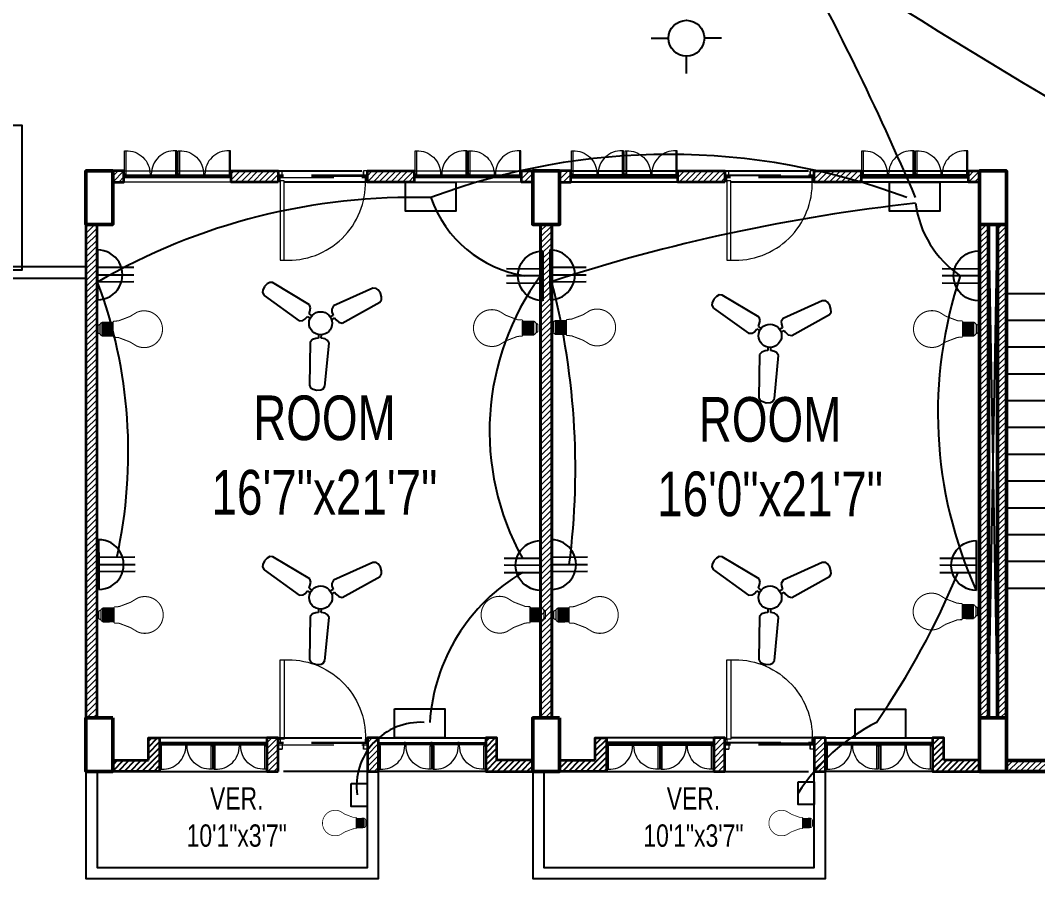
# Model space of a CAD drawing. Extents: x 288 to 4186, y -162 to 1891.
# Drawn here: x 2396.8 to 2852.1, y 110 to 494.4 of the extents above; entities that cross this region are included whole.
import ezdxf

# ---------------------------------------------------------------- set-up
doc = ezdxf.new("R2010")
doc.units = 0
doc.header["$LTSCALE"] = 10
doc.linetypes.add('DASHED2', pattern=[0.375, 0.25, -0.125])
for name, color, linetype, lineweight in [('A-TEXT', 7, 'Continuous', 5), ('ar-DOOR-WOOD', 44, 'Continuous', 0), ('illustr-TOILET FIXTURE', 171, 'Continuous', 0), ('Main Wall', 250, 'Continuous', 13), ('WALL_SEC_', 170, 'Continuous', 25), ('window', 160, 'Continuous', 9)]:
    doc.layers.add(name, color=color, linetype=linetype, lineweight=lineweight)
for name, color, linetype in [('BOX', 7, 'Continuous'), ('conduit', 160, 'Continuous'), ('e conduit sdb to swicth', 160, 'Continuous')]:
    doc.layers.add(name, color=color, linetype=linetype)
doc.layers.add('hatch brick', color=32, linetype='Continuous', lineweight=0, transparency=0.4)
doc.styles.add('SIMPLE', font='romantic.ttf')
pattern_1 = [(45, (0, 0), (-1.325825, 1.325825), [])]
pattern_2 = [(45, (-53497.0333, -18529.9185), (-1.325825215, 1.325825215), [])]
pattern_3 = [(45, (-53566.0333, -18531.9185), (-1.325825215, 1.325825215), [])]
pattern_4 = [(45, (-53580.5333, -18531.9185), (-1.325825215, 1.325825215), [])]
pattern_5 = [(45, (-53564.822, -18531.9185), (-1.325825215, 1.325825215), [])]
pattern_6 = [(45, (-53571.0333, -18783.9185), (-1.325825215, 1.325825215), [])]
pattern_7 = [(45, (-53452.0333, -18529.9185), (-1.325825215, 1.325825215), [])]

# ---------------------------------------------------------------- blocks, each defined once
blk = doc.blocks.new('DOOR_45')
at = {"layer": 'ar-DOOR-WOOD'}
for p, q in [((-11008.75, 15426.44), (-11008.75, 15424.44)), ((-10968.75, 15426.44), (-11008.75, 15426.44)), ((-11008.75, 15424.44), (-10968.75, 15424.44)), ((-10968.75, 15427.44), (-10963.75, 15427.44)), ((-10968.75, 15427.44), (-10968.75, 15426.44)), ((-10968.75, 15424.44), (-10968.75, 15426.44)), ((-10968.75, 15426.44), (-10966.75, 15426.44)), ((-10966.75, 15426.44), (-10966.75, 15425.44)), ((-10966.75, 15425.44), (-10963.75, 15425.44)), ((-10963.75, 15427.44), (-10963.75, 15425.44)), ((-10968.75, 15382.44), (-10968.75, 15383.44)), ((-10968.75, 15383.44), (-10966.75, 15383.44)), ((-10966.75, 15384.44), (-10963.75, 15384.44)), ((-10966.75, 15383.44), (-10966.75, 15384.44)), ((-10963.75, 15382.44), (-10963.75, 15384.44)), ((-10968.75, 15382.44), (-10963.75, 15382.44))]:
    blk.add_line(p, q, dxfattribs=at)
for points in [[(-10968.75, 15426.44), (-11008.75, 15426.44), (-11008.75, 15424.44), (-10968.75, 15424.44)], [(-10963.75, 15427.44), (-10968.75, 15427.44), (-10968.75, 15426.44), (-10966.75, 15426.44), (-10966.75, 15425.44), (-10963.75, 15425.44)], [(-10968.75, 15383.44), (-10968.75, 15382.44), (-10963.75, 15382.44), (-10963.75, 15384.44), (-10966.75, 15384.44), (-10966.75, 15383.44)]]:
    blk.add_lwpolyline(points, close=True, dxfattribs=at)
blk.add_arc((-10969.89, 15422.35), 38.92, 176.9083, 271.677, dxfattribs=at)
blk = doc.blocks.new('T-FIX-027')
at = {"layer": 'illustr-TOILET FIXTURE'}
for p, q in [((-11843.84, 14568.89), (-11843.84, 14557.43)), ((-11843.84, 14568.89), (-11843.84, 14557.43)), ((-11843.84, 14568.89), (-11819.84, 14568.89)), ((-11843.84, 14568.89), (-11819.84, 14568.89)), ((-11819.84, 14568.89), (-11819.84, 14557.43)), ((-11819.84, 14568.89), (-11819.84, 14557.43))]:
    blk.add_line(p, q, dxfattribs=at)
for centre, radius in [((-11831.91, 14568.32), 0.508), ((-11831.91, 14568.32), 0.508), ((-11831.91, 14563.34), 0.762), ((-11831.91, 14563.34), 0.762)]:
    blk.add_circle(centre, radius, dxfattribs=at)
blk.add_ellipse((-11831.84, 14559.64), major_axis=(-10.93, 0), ratio=0.480383, dxfattribs=at)
blk.add_ellipse((-11831.84, 14559.64), major_axis=(-10.93, 0), ratio=0.480383, dxfattribs=at)
blk.add_ellipse((-11831.84, 14558.89), major_axis=(-12.37, 0), ratio=0.48498, start_param=6.528919, end_param=9.179045, dxfattribs=at)
blk.add_ellipse((-11831.84, 14558.89), major_axis=(-12.37, 0), ratio=0.48498, start_param=6.528919, end_param=9.179045, dxfattribs=at)
blk = doc.blocks.new('stair final')
for points in [[(82, 124), (82, -90), (-70, -90), (-70, 124)], [(-37.5, 124), (-37.5, -49), (49.5, -49), (49.5, 122.75)], [(17, 100), (49.5, 124), (82, 100)], [(24.2, 100), (49.5, 124)], [(49.5, 124), (75, 100)], [(82, -8), (82, -90)]]:
    blk.add_lwpolyline(points)
blk.add_lwpolyline([(-5, 126), (17, 126), (17, -10), (-5, -10)], close=True)
blk.add_circle((-37.5, 124), 2.49)
at = {"layer": 'BOX', "ltscale": 2000}
for p, q in [((-5, 124), (-70, 124)), ((-5, 112), (-70, 112)), ((-5, 100), (-70, 100)), ((-5, 88), (-70, 88)), ((-5, 76), (-70, 76)), ((-5, 64), (-70, 64)), ((-5, 52), (-70, 52)), ((-5, 40), (-70, 40)), ((-5, 28), (-70, 28)), ((-5, 16), (-70, 16)), ((-5, 4), (-70, 4)), ((-5, -8), (-70, -8)), ((0, -8), (-3, -8)), ((15, -8), (12, -8))]:
    blk.add_line(p, q, dxfattribs=at)
at = {"layer": 'BOX', "linetype": 'DASHED2', "ltscale": 20}
for p, q in [((82, 124), (17, 124)), ((82, 112), (17, 112)), ((82, 100), (17, 100)), ((82, 88), (17, 88)), ((82, 76), (17, 76)), ((82, 64), (17, 64)), ((82, 52), (17, 52)), ((82, 40), (17, 40)), ((82, 28), (17, 28)), ((82, 16), (17, 16)), ((82, 4), (17, 4)), ((82, -8), (17, -8))]:
    blk.add_line(p, q, dxfattribs=at)
at = {"layer": 'BOX', "ltscale": 2000}
for points in [[(17, 124), (17, -10), (-5, -10), (-5, 124)], [(-3, 124), (15, 124)]]:
    blk.add_lwpolyline(points, dxfattribs=at)
blk.add_lwpolyline([(15, 124), (15, -8), (-3, -8), (-3, 124)], close=True, dxfattribs=at)
blk = doc.blocks.new('wc')
at = {"linetype": 'Continuous'}
for p, q in [((17796.16, 10413.89), (17808.33, 10413.89)), ((17795.02, 10409.39), (17795.02, 10412.39)), ((17809.55, 10412.39), (17809.55, 10409.39)), ((17795.14, 10404.89), (17795.14, 10395.33)), ((17808.24, 10407.89), (17796.16, 10407.89)), ((17806.43, 10407.89), (17798.79, 10407.89)), ((17809.43, 10395.33), (17809.43, 10404.89)), ((17802.29, 10388.83), (17802.29, 10388.83))]:
    blk.add_line(p, q, dxfattribs=at)
for centre, radius, start, end in [((17796.22, 10412.67), 1.22, 92.839, 193.0763), ((17808.28, 10412.6), 1.29, 350.3937, 88.0376), ((17796.22, 10409.11), 1.22, 166.9235, 267.161), ((17808.21, 10409.24), 1.35, 271.2066, 6.2687), ((17798.7, 10404.28), 3.61, 88.6213, 170.3077), ((17806.43, 10404.89), 3, 0, 90), ((17802.2, 10395.91), 7.08, 184.6705, 270.7333), ((17802.38, 10395.91), 7.08, 269.2667, 355.3295)]:
    blk.add_arc(centre, radius, start, end, dxfattribs=at)
blk = doc.blocks.new('nap')
at = {"linetype": 'Continuous'}
for p, q in [((17810.88, 10410.98), (17810.88, 10413.6)), ((17810.88, 10413.6), (17817, 10413.6)), ((17817, 10413.6), (17817, 10410.98)), ((17811.65, 10410.98), (17810.88, 10410.98)), ((17811.65, 10410.19), (17811.65, 10411.93)), ((17812.15, 10412.43), (17815.76, 10412.43)), ((17815.76, 10409.69), (17812.15, 10409.69)), ((17816.26, 10411.93), (17816.26, 10410.19)), ((17817, 10410.98), (17816.26, 10410.98))]:
    blk.add_line(p, q, dxfattribs=at)
for centre, start, end in [((17812.15, 10411.93), 90, 180), ((17812.15, 10410.19), 180, 270), ((17815.76, 10411.93), 0, 90), ((17815.76, 10410.19), 270, 0)]:
    blk.add_arc(centre, 0.5, start, end, dxfattribs=at)
blk = doc.blocks.new('toilet stair block final')
h = blk.add_hatch()
h.set_pattern_fill('ANSI31', color=256, scale=15)
h.set_pattern_definition([(45, (1.7069, -4.6996), (-1.325825, 1.325825), [])])
h.paths.add_polyline_path([(145.14, -46.57), (150.14, -44.75), (150.14, -64.82), (145.14, -64.82)])
at = {"layer": 'hatch brick'}
h = blk.add_hatch(dxfattribs=at)
h.set_pattern_fill('ANSI31', color=256, scale=15)
h.set_pattern_definition(pattern_1)
h.paths.add_polyline_path([(85.96, 283.35), (116.45, 199.41), (121.15, 201.12), (90.63, 285.05)])
h = blk.add_hatch(dxfattribs=at)
h.set_pattern_fill('ANSI31', color=256, scale=15)
h.set_pattern_definition(pattern_1)
edge = h.paths.add_edge_path()
edge.add_line((67.04, 218.27), (65.33, 222.97))
edge.add_line((65.33, 222.97), (0, 199.18))
edge.add_line((0, 199.18), (0, 180.18))
edge.add_line((0, 180.18), (-57, 180.18))
edge.add_line((-57, 180.18), (-57, 175.18))
edge.add_line((-57, 175.18), (5, 175.18))
edge.add_line((5, 175.18), (5, 195.68))
edge.add_line((5, 195.68), (67.04, 218.27))
h = blk.add_hatch(dxfattribs=at)
h.set_pattern_fill('ANSI31', color=256, scale=15)
h.set_pattern_definition(pattern_1)
h.paths.add_polyline_path([(-233, 175.18), (-233, -45.82), (-229, -45.82), (-229, 175.18)])
h = blk.add_hatch(dxfattribs=at)
h.set_pattern_fill('ANSI31', color=256, scale=15)
h.set_pattern_definition([(45, (7, 0), (-1.325825, 1.325825), [])])
h.paths.add_polyline_path([(-225, 175.18), (-225, -45.82), (-221, -45.82), (-221, 175.18)])
h = blk.add_hatch(dxfattribs=at)
h.set_pattern_fill('ANSI31', color=256, scale=15)
h.set_pattern_definition([(45, (164, 0), (-1.325825, 1.325825), [])])
h.paths.add_polyline_path([(-69, 175.18), (-69, -45.82), (-65, -45.82), (-65, 175.18)])
h = blk.add_hatch(dxfattribs=at)
h.set_pattern_fill('ANSI31', color=256, scale=15)
h.set_pattern_definition(pattern_1)
h.paths.add_polyline_path([(-61, 175.18), (-61, -45.82), (-57, -45.82), (-57, 175.18)])
h = blk.add_hatch(dxfattribs=at)
h.set_pattern_fill('ANSI31', color=256, scale=15)
h.set_pattern_definition([(45, (-1.4041, 77.1201), (-1.325825, 1.325825), [])])
h.paths.add_polyline_path([(131.46, 158.06), (72.72, 136.72), (71.01, 141.42), (129.75, 162.76)])
h = blk.add_hatch(dxfattribs=at)
h.set_pattern_fill('ANSI31', color=256, scale=15)
h.set_pattern_definition(pattern_1)
edge = h.paths.add_edge_path()
edge.add_line((28.72, 126.06), (33.42, 127.77))
edge.add_line((33.42, 127.77), (70.4, 25.94))
edge.add_line((70.4, 25.94), (70.4, -69.82))
edge.add_line((70.4, -69.82), (65.4, -69.82))
edge.add_line((65.4, -69.82), (65.4, 25.06))
edge.add_line((65.4, 25.06), (28.72, 126.06))
h = blk.add_hatch(dxfattribs=at)
h.set_pattern_fill('ANSI31', color=256, scale=15)
h.set_pattern_definition([(45, (-1.0627, 76.1802), (-1.325825, 1.325825), [])])
edge = h.paths.add_edge_path()
edge.add_line((94.28, 93.48), (88.13, 110.4))
edge.add_line((88.13, 110.4), (92.83, 112.11))
edge.add_line((92.83, 112.11), (97.27, 99.88))
edge.add_line((97.27, 99.88), (146.14, 117.64))
edge.add_line((146.14, 117.64), (147.85, 112.94))
edge.add_line((147.85, 112.94), (94.28, 93.48))
h = blk.add_hatch(dxfattribs=at)
h.set_pattern_fill('ANSI31', color=256, scale=15)
h.set_pattern_definition([(45, (-56625.152, -18759.7349), (-1.325825215, 1.325825215), [])])
edge = h.paths.add_edge_path()
edge.add_line((157.41, 86.62), (162.11, 88.33))
edge.add_line((162.11, 88.33), (168.94, 69.53))
edge.add_line((168.94, 69.53), (164.23, 67.82))
edge.add_line((164.23, 67.82), (157.4, 86.62))
h = blk.add_hatch(dxfattribs=at)
h.set_pattern_fill('ANSI31', color=256, scale=15)
h.set_pattern_definition(pattern_1)
h.paths.add_polyline_path([(0, 80), (0, 75), (-57, 75), (-57, 80)])
h = blk.add_hatch(dxfattribs=at)
h.set_pattern_fill('ANSI31', color=256, scale=15)
h.set_pattern_definition([(45, (15.3236, 31.0638), (-1.325825, 1.325825), [])])
edge = h.paths.add_edge_path()
edge.add_line((110.66, 48.37), (104.52, 65.29))
edge.add_line((104.52, 65.29), (109.22, 66.99))
edge.add_line((109.22, 66.99), (113.66, 54.77))
edge.add_line((113.66, 54.77), (162.52, 72.52))
edge.add_line((162.52, 72.52), (164.23, 67.82))
edge.add_line((164.23, 67.82), (110.66, 48.37))
h = blk.add_hatch(dxfattribs=at)
h.set_pattern_fill('ANSI31', color=256, scale=15)
h.set_pattern_definition(pattern_1)
h.paths.add_polyline_path([(0, 28), (-57, 28), (-57, 33), (-5, 33), (-5, 45), (0, 45), (0, 33), (17.4, 33), (17.4, 28)])
h = blk.add_hatch(dxfattribs=at)
h.set_pattern_fill('ANSI31', color=256, scale=15)
h.set_pattern_definition(pattern_1)
h.paths.add_polyline_path([(-45, -64.82), (-40, -64.82), (-40, 28), (-45, 28)])
h = blk.add_hatch(dxfattribs=at)
h.set_pattern_fill('ANSI31', color=256, scale=15)
h.set_pattern_definition([(45, (15.3236, 31.0638), (-1.325825, 1.325825), [])])
h.paths.add_polyline_path([(125.34, 7.95), (120.9, 20.17), (125.6, 21.88), (130.04, 9.66), (178.91, 27.41), (180.62, 22.71), (127.05, 3.25)])
h = blk.add_hatch(dxfattribs=at)
h.set_pattern_fill('ANSI31', color=256, scale=15)
h.set_pattern_definition([(45, (17.4023, 0), (-1.325825, 1.325825), [])])
h.paths.add_polyline_path([(-40, -14), (12.4, -14), (12.4, -2), (17.4, -2), (17.4, -19), (-40, -19)])
h = blk.add_hatch(dxfattribs=at)
h.set_pattern_fill('ANSI31', color=256, scale=15)
h.set_pattern_definition([(45, (33.4168, -18.7522), (-1.325825, 1.325825), [])])
h.paths.add_polyline_path([(143.44, -41.87), (137.29, -24.95), (141.99, -23.24), (148.14, -40.16), (197.01, -22.41), (198.72, -27.11), (145.14, -46.57)])
h = blk.add_hatch(dxfattribs=at)
h.set_pattern_fill('ANSI31', color=256, scale=15)
h.set_pattern_definition(pattern_1)
h.paths.add_polyline_path([(201.71, -20.7), (197.01, -22.41), (205.51, -45.81), (210.21, -44.1)])
h = blk.add_hatch(dxfattribs=at)
h.set_pattern_fill('ANSI31', color=256, scale=15)
h.set_pattern_definition(pattern_1)
h.paths.add_polyline_path([(12.4, -64.82), (0, -64.82), (-57, -64.82), (-57, -69.82), (17.4, -69.82), (17.4, -49), (12.4, -49)])
h = blk.add_hatch(dxfattribs=at)
h.set_pattern_fill('ANSI31', color=256, scale=15)
h.set_pattern_definition(pattern_1)
h.paths.add_polyline_path([(-193, -64.82), (-193, -54.82), (-198, -54.82), (-198, -64.82), (-221, -64.82), (-221, -69.82), (-193, -69.82)])
h = blk.add_hatch(dxfattribs=at)
h.set_pattern_fill('ANSI31', color=256, scale=15)
h.set_pattern_definition(pattern_1)
h.paths.add_polyline_path([(-97, -64.82), (-97, -69.82), (-69, -69.82), (-69, -64.82), (-92, -64.82), (-92, -54.82), (-97, -54.82)])
h = blk.add_hatch(dxfattribs=at)
h.set_pattern_fill('ANSI31', color=256, scale=15)
h.set_pattern_definition(pattern_1)
h.paths.add_polyline_path([(118.4, -54.82), (123.4, -54.82), (123.4, -64.82), (207.11, -64.82), (208.92, -69.82), (118.4, -69.82)])
for points in [[(-62, 367), (-62, 362), (57.4, 362), (85.96, 283.35)], [(90.63, 285.05), (60.9, 367), (-57, 367)], [(-229, 175.18), (-225, -45.82)], [(-229, -45.82), (-225, 175.18)], [(-65, -45.82), (-61, 175.18)], [(-65, 175.18), (-61, -45.82)], [(-57, 28), (-45, -64.82)], [(-57, -64.82), (-45, 28)], [(150.14, -64.82), (198.72, -27.11)], [(150.14, -44.75), (207.11, -64.82)]]:
    blk.add_lwpolyline(points)
at = {"color": 0, "lineweight": 50}
for points in [[(85.96, 283.35), (116.45, 199.41), (121.15, 201.12), (90.63, 285.05), (85.96, 283.35)], [(67.04, 218.27), (65.33, 222.97), (0, 199.18), (0, 180.18), (-57, 180.18), (-57, 175.18), (5, 175.18), (5, 195.68), (67.04, 218.27)], [(124.63, 176.85), (197.01, -22.41), (201.71, -20.7), (129.33, 178.56)], [(28.72, 126.06), (33.42, 127.77), (70.4, 25.94), (70.4, -69.82), (65.4, -69.82), (65.4, 25.06), (28.72, 126.06)], [(94.28, 93.48), (88.13, 110.4), (92.83, 112.11), (97.27, 99.88), (146.14, 117.64), (147.85, 112.94), (94.28, 93.48), (94.28, 93.48)], [(157.41, 86.62), (162.11, 88.33), (168.94, 69.53), (164.23, 67.82), (157.4, 86.62)], [(0, 80), (0, 75), (-57, 75), (-57, 80), (0, 80)], [(110.66, 48.37), (104.52, 65.29), (109.22, 66.99), (113.66, 54.77), (162.52, 72.52), (164.23, 67.82), (110.66, 48.37), (110.66, 48.37)], [(0, 28), (-57, 28), (-57, 33), (-5, 33), (-5, 45), (0, 45), (0, 33), (17.4, 33), (17.4, 28), (0, 28)], [(125.34, 7.95), (120.9, 20.17), (125.6, 21.88), (130.04, 9.66), (178.91, 27.41), (180.62, 22.71), (127.05, 3.25), (125.34, 7.95)], [(143.44, -41.87), (137.29, -24.95), (141.99, -23.24), (148.14, -40.16), (197.01, -22.41), (198.72, -27.11), (145.14, -46.57), (143.44, -41.87)], [(12.4, -64.82), (0, -64.82), (0, -64.82), (-57, -64.82), (-57, -69.82), (17.4, -69.82), (17.4, -69.82), (17.4, -49), (12.4, -49), (12.4, -64.82)]]:
    blk.add_lwpolyline(points, dxfattribs=at)
at = {"color": 1, "lineweight": 50}
for points in [[(129.33, 178.56), (121.14, 201.12), (111.74, 197.7), (119.93, 175.15)], [(218.32, -66.4), (210.21, -44.07), (200.81, -47.49), (208.92, -69.82)]]:
    blk.add_lwpolyline(points, close=True, dxfattribs=at)
blk.add_lwpolyline([(-57, 175.18), (-69, 175.18), (-69, 199.18), (-57, 199.18), (-57, 175.18)], dxfattribs=at)
at = {"color": 0, "lineweight": 50}
for points in [[(-61, 175.18), (-61, -45.82), (-57, -45.82), (-57, 175.18)], [(131.46, 158.06), (72.72, 136.72), (71.01, 141.42), (129.75, 162.76)], [(147.85, 112.94), (94.28, 93.48), (92.57, 98.18), (146.14, 117.64)], [(-45, -64.82), (-40, -64.82), (-40, 28), (-45, 28)], [(-40, -14), (12.4, -14), (12.4, -2), (17.4, -2), (17.4, -19), (-40, -19)], [(201.71, -20.7), (197.01, -22.41), (205.51, -45.81), (210.21, -44.1)], [(145.14, -46.57), (150.14, -44.75), (150.14, -64.82), (145.14, -64.82)], [(-193, -64.82), (-193, -54.82), (-198, -54.82), (-198, -64.82), (-221, -64.82), (-221, -69.82), (-193, -69.82)], [(-97, -64.82), (-97, -69.82), (-69, -69.82), (-69, -64.82), (-92, -64.82), (-92, -54.82), (-97, -54.82)], [(118.4, -54.82), (118.4, -54.82), (123.4, -54.82), (123.4, -64.82), (207.11, -64.82), (208.92, -69.82), (118.4, -69.82)]]:
    blk.add_lwpolyline(points, close=True, dxfattribs=at)
blk.add_lwpolyline([(-193, -69.82), (-97, -69.82), (-97, -54.82), (-193, -54.82)], close=True)
at = {"layer": 'BOX', "ltscale": 2000}
for p, q in [((0, 199.18), (-57, 199.18)), ((-57, 175.18), (-57, 80.18)), ((-35, 175.18), (-35, 80.18))]:
    blk.add_line(p, q, dxfattribs=at)
for points in [[(65.4, -69.82), (17.4, -69.82), (17.4, -54.82), (65.4, -54.82)], [(118.4, -69.82), (70.4, -69.82), (70.4, -54.82), (118.4, -54.82)]]:
    blk.add_lwpolyline(points, close=True, dxfattribs=at)
at = {"layer": 'Main Wall', "color": 1, "lineweight": 50}
for points in [[(-233, 175.18), (-221, 175.18), (-221, 199.18), (-233, 199.18), (-233, 175.18)], [(-233, -69.82), (-221, -69.82), (-221, -45.82), (-233, -45.82), (-233, -69.82)], [(-69, -69.82), (-57, -69.82), (-57, -45.82), (-69, -45.82), (-69, -69.82)]]:
    blk.add_lwpolyline(points, dxfattribs=at)
at = {"layer": 'Main Wall', "color": 0, "lineweight": 50}
for points in [[(-233, 175.18), (-233, -45.82), (-229, -45.82), (-229, 175.18)], [(-225, 175.18), (-225, -45.82), (-221, -45.82), (-221, 175.18)], [(-69, 175.18), (-69, -45.82), (-65, -45.82), (-65, 175.18)]]:
    blk.add_lwpolyline(points, close=True, dxfattribs=at)
at = {"layer": 'window', "ltscale": 2000}
for points in [[(159.76, 87.48), (126.98, 177.71)], [(160.7, 87.82), (127.92, 178.05)], [(158.82, 87.14), (126.05, 177.37)], [(198.42, -21.9), (165.65, 68.34)], [(199.36, -21.55), (166.59, 68.68)], [(200.3, -21.21), (167.53, 69.02)]]:
    blk.add_lwpolyline(points, dxfattribs=at)
at = {"extrusion": (0, 0, -1)}
for p, xscale, yscale, zscale, rotation in [((16117.31, 4701.45), 0.8888892124533201, 0.8888892124533201, -0.8888892124533201, 69.99006771556789), ((3281.08, -12023.71), 0.6666666666666669, 0.6666666666666669, -0.6666666666666669, 340.0389565718659), ((3264.7, -12068.82), 0.6666666666666669, 0.6666666666666669, -0.6666666666666669, 340.0389565718659), ((3248.31, -12113.94), 0.6666666666666669, 0.6666666666666669, -0.6666666666666669, 340.0389565718659), ((3231.93, -12159.05), 0.6666666666666669, 0.6666666666666669, -0.6666666666666669, 340.0389565718659)]:
    blk.add_blockref('DOOR_45', p, dxfattribs=dict(at, xscale=xscale, yscale=yscale, zscale=zscale, rotation=rotation))
blk.add_blockref('stair final', (-151, 20.18))
at = {"extrusion": (0, 0, -1), "zscale": -1, "rotation": 160.0389565718658}
for name, p in [('wc', (20158.79, 3822.37)), ('nap', (20157.38, 3822.57)), ('wc', (20142.41, 3777.25)), ('nap', (20141, 3777.46)), ('wc', (20126.36, 3733.08)), ('nap', (20124.95, 3733.28)), ('wc', (20108.27, 3683.26)), ('nap', (20106.86, 3683.46))]:
    blk.add_blockref(name, p, dxfattribs=at)
at = {"xscale": 0.666666606798147, "yscale": 0.666666606798147, "zscale": 0.666666606798147}
for p in [(7309.17, -10209.96), (7326.57, -10256.96), (7326.57, -10303.96)]:
    blk.add_blockref('DOOR_45', p, dxfattribs=at)
at = {"layer": 'illustr-TOILET FIXTURE', "extrusion": (0, 0, -1), "zscale": -1, "rotation": 270}
for p in [(-14516.54, -11677.4), (-14516.54, -11705.92), (-14516.54, -11734.81)]:
    blk.add_blockref('T-FIX-027', p, dxfattribs=at)
at = {"layer": 'Main Wall', "xscale": 0.888888888888914, "yscale": 0.888888888888914, "zscale": 0.888888888888914, "rotation": 109.9621850072985}
blk.add_blockref('DOOR_45', (9595.65, 13969.5), dxfattribs=at)
blk = doc.blocks.new('DOOR_40')
at = {"layer": 'ar-DOOR-WOOD'}
for p, q in [((-11029.1, 15421.4), (-11064.1, 15421.4)), ((-11064.1, 15421.4), (-11064.1, 15419.4)), ((-11029.1, 15422.4), (-11024.1, 15422.4)), ((-11029.1, 15422.4), (-11029.1, 15421.4)), ((-11029.1, 15419.4), (-11029.1, 15421.4)), ((-11029.1, 15421.4), (-11027.1, 15421.4)), ((-11027.1, 15421.4), (-11027.1, 15420.4)), ((-11024.1, 15422.4), (-11024.1, 15420.4)), ((-11064.1, 15419.4), (-11029.1, 15419.4)), ((-11027.1, 15420.4), (-11024.1, 15420.4)), ((-11029.1, 15383.4), (-11027.1, 15383.4)), ((-11029.1, 15382.4), (-11029.1, 15383.4)), ((-11029.1, 15382.4), (-11024.1, 15382.4)), ((-11027.1, 15383.4), (-11027.1, 15384.4)), ((-11027.1, 15384.4), (-11024.1, 15384.4)), ((-11024.1, 15382.4), (-11024.1, 15384.4))]:
    blk.add_line(p, q, dxfattribs=at)
blk.add_arc((-11029.4, 15418.2), 34.8, 178.03, 270.3561, dxfattribs=at)
blk = doc.blocks.new('LED')
for p, q in [((-11.6, -7.7), (11.7, -7.7)), ((-11.6, -11), (11.7, -9.6)), ((-11.6, -13.3), (11.7, -11.8)), ((-11.5, -15.5), (11.8, -14.1)), ((-11.3, -17.8), (11.9, -16.3)), ((-12.1, -25.6), (11.9, -25.6)), ((-11.2, -20), (12.1, -18.6)), ((-11.2, -22.2), (12.1, -20.8)), ((-11.2, -24.5), (12.1, -23.1))]:
    blk.add_line(p, q)
at = {"lineweight": 9}
blk.add_line((7.8, -3.1), (-7.8, -3.1), dxfattribs=at)
for points, const_width in [([(5.3, 0), (5.4, 0), (5.7, 0), (6.1, -0.1), (6.6, -0.3), (7, -0.6), (7.2, -0.9), (7.4, -1.2), (7.5, -1.5), (7.7, -2), (7.7, -2.5), (7.8, -3.1), (7.7, -2.5), (7.7, -2), (7.5, -1.5), (7.4, -1.2), (7.2, -0.9), (7, -0.6), (6.6, -0.3), (6.1, -0.1), (5.7, 0), (5.4, 0), (5.3, 0), (-5.3, 0), (-5.4, 0), (-5.5, 0), (-5.8, 0), (-6.1, -0.1), (-6.4, -0.2), (-6.7, -0.5), (-7, -0.7), (-7.3, -1.1), (-7.6, -1.7), (-7.7, -2.3), (-7.8, -3.1), (-7.8, -3.1), (-7.9, -3.2), (-8.1, -3.2), (-8.3, -3.3), (-8.9, -3.6), (-9.6, -4.1), (-10.3, -4.7), (-11, -5.4), (-11.2, -5.9), (-11.4, -6.4), (-11.6, -7), (-11.6, -7.7), (-12.2, -7.7), (-12.1, -26)], 2), ([(-5.3, 0), (-5.4, 0), (-5.5, 0), (-5.8, 0), (-6.1, -0.1), (-6.4, -0.2), (-6.7, -0.5), (-7, -0.7), (-7.3, -1.1), (-7.6, -1.7), (-7.7, -2.3), (-7.8, -3.1)], 1), ([(11.9, -26.1), (11.9, -7.7), (11.7, -7.7), (11.6, -7), (11.4, -6.4), (11.2, -5.9), (11, -5.4), (10.3, -4.7), (9.6, -4.1), (8.9, -3.6), (8.3, -3.3), (7.9, -3.2), (7.8, -3.1), (7.8, -3.1)], 2), ([(-0.1, -111.1), (-0.2, -111.1), (-1, -111.1), (-1.8, -111.1), (-2.6, -111.1), (-3.4, -111), (-4.2, -110.9), (-5, -110.8), (-5.8, -110.6), (-6.6, -110.5), (-7.4, -110.3), (-8.1, -110.1), (-8.9, -109.9), (-9.6, -109.7), (-10.4, -109.5), (-11.1, -109.2), (-11.8, -108.9), (-12.5, -108.7), (-13.2, -108.3), (-13.9, -108), (-14.6, -107.7), (-15.3, -107.3), (-16, -106.9), (-16.6, -106.6), (-17.3, -106.2), (-17.9, -105.7), (-18.5, -105.3), (-19.2, -104.8), (-19.8, -104.4), (-20.4, -103.9), (-20.9, -103.4), (-21.5, -102.9), (-22.1, -102.4), (-22.6, -101.9), (-23.1, -101.3), (-23.7, -100.8), (-24.2, -100.2), (-24.6, -99.6), (-25.1, -99), (-25.6, -98.4), (-26, -97.8), (-26.5, -97.2), (-26.9, -96.5), (-27.3, -95.9), (-27.7, -95.2), (-28.1, -94.6), (-28.4, -93.9), (-28.8, -93.2), (-29.1, -92.5), (-29.4, -91.8), (-29.7, -91.1), (-30, -90.4), (-30.2, -89.6), (-30.5, -88.9), (-30.7, -88.1), (-30.9, -87.4), (-31.1, -86.6), (-31.2, -85.9), (-31.4, -85.1), (-31.5, -84.3), (-31.6, -83.5), (-31.7, -82.7), (-31.8, -81.9), (-31.8, -81.1), (-31.9, -80.3), (-31.9, -79.5), (-31.9, -78.2), (-31.8, -77), (-31.7, -75.8), (-31.5, -74.6), (-31.3, -73.4), (-31.1, -72.2), (-30.8, -71.1), (-30.4, -69.9), (-30, -68.8), (-29.6, -67.7), (-29.2, -66.6), (-22.1, -55), (-14.6, -35.3), (-14.1, -29.7), (-14.1, -27.1), (-12.1, -25.6)], 1.8), ([(-0.1, -111.1), (0, -111.1), (0.8, -111.1), (1.6, -111.1), (2.5, -111.1), (3.3, -111), (4, -110.9), (4.8, -110.8), (5.6, -110.6), (6.4, -110.5), (7.2, -110.3), (7.9, -110.1), (8.7, -109.9), (9.4, -109.7), (10.2, -109.5), (10.9, -109.2), (11.6, -108.9), (12.3, -108.7), (13, -108.3), (13.7, -108), (14.4, -107.7), (15.1, -107.3), (15.8, -106.9), (16.4, -106.6), (17.1, -106.2), (17.7, -105.7), (18.3, -105.3), (19, -104.8), (19.6, -104.4), (20.2, -103.9), (20.7, -103.4), (21.3, -102.9), (21.9, -102.4), (22.4, -101.9), (22.9, -101.3), (23.5, -100.8), (24, -100.2), (24.5, -99.6), (24.9, -99), (25.4, -98.4), (25.8, -97.8), (26.3, -97.2), (26.7, -96.5), (27.1, -95.9), (27.5, -95.2), (27.9, -94.6), (28.2, -93.9), (28.6, -93.2), (28.9, -92.5), (29.2, -91.8), (29.5, -91.1), (29.8, -90.4), (30, -89.6), (30.3, -88.9), (30.5, -88.1), (30.7, -87.4), (30.9, -86.6), (31, -85.9), (31.2, -85.1), (31.3, -84.3), (31.4, -83.5), (31.5, -82.7), (31.6, -81.9), (31.6, -81.1), (31.7, -80.3), (31.7, -79.5), (31.7, -78.2), (31.6, -77), (31.5, -75.8), (31.3, -74.6), (31.1, -73.4), (30.9, -72.2), (30.6, -71.1), (30.2, -69.9), (29.9, -68.8), (29.4, -67.7), (29, -66.6), (21.9, -55), (14.4, -35.3), (13.9, -29.7), (13.9, -27.1), (11.9, -25.6)], 1.8)]:
    blk.add_lwpolyline(points, dxfattribs=dict(const_width=const_width))
at = {"color": 7, "lineweight": 20}
blk.add_open_spline([(-9.8, -25.6), (-9.8, -25.6), (9.4, -25.6), (9.4, -25.6)], degree=3, dxfattribs=at)
blk = doc.blocks.new('6')
at = {"color": 7}
for p, q in [((3268.2, -2243.2), (3260.1, -2275.1)), ((3260.1, -2275.1), (3351.4, -2686.9)), ((3285.1, -2227.8), (3268.2, -2243.2)), ((3322, -2211.4), (3285.1, -2227.8)), ((3358.8, -2210.9), (3322, -2211.4)), ((3387.4, -2214.9), (3358.8, -2210.9)), ((3407.5, -2235.6), (3387.4, -2214.9)), ((3532.6, -2638.3), (3407.5, -2235.6)), ((3489.2, -2689.8), (3518.4, -2668.9)), ((3518.4, -2668.9), (3532.6, -2638.3)), ((3351.4, -2686.9), (3378.5, -2709.3)), ((3378.5, -2709.3), (3403, -2714.4)), ((3403, -2714.4), (3440.1, -2709.5)), ((3440.1, -2709.5), (3449.6, -2742.4)), ((3467.6, -2701.4), (3489.2, -2689.8)), ((3476.7, -2735.2), (3467.6, -2701.4)), ((3634.6, -2869.5), (3601.3, -2861.3)), ((3649, -2834.9), (3634.6, -2869.5)), ((3665.6, -2816.2), (3649, -2834.9)), ((3698.5, -2804), (3665.6, -2816.2)), ((4100.8, -2930.8), (3698.5, -2804)), ((3290.9, -2913.4), (3004.7, -3223.2)), ((3324.5, -2910.5), (3290.9, -2913.4)), ((3357.2, -2925.3), (3324.5, -2910.5)), ((3378, -2938.2), (3357.2, -2925.3)), ((3402.8, -2913.4), (3378, -2938.2)), ((3398.8, -2958), (3422.6, -2933.2)), ((3421.6, -2987.7), (3398.8, -2958)), ((3594.1, -2888.3), (3627.9, -2897.4)), ((3627.9, -2897.4), (3627.1, -2921.8)), ((3627.1, -2921.8), (3630.6, -2957.5)), ((3630.6, -2957.5), (3650, -2985.2)), ((4124.4, -2953.8), (4100.8, -2930.8)), ((4129.3, -2976.1), (4124.4, -2953.8)), ((4125, -3016.3), (4129.3, -2976.1)), ((3112.6, -3331), (3423.5, -3046)), ((3429.5, -3011.4), (3421.6, -2987.7)), ((3423.5, -3046), (3429.5, -3011.4)), ((3650, -2985.2), (4061.4, -3078.2)), ((4061.4, -3078.2), (4089.3, -3071.2)), ((4089.3, -3071.2), (4107, -3048.4)), ((4107, -3048.4), (4125, -3016.3)), ((3004.7, -3223.2), (2996.8, -3250.9)), ((2996.8, -3250.9), (3007.7, -3277.6)), ((3007.7, -3277.6), (3026.5, -3309.3)), ((3026.5, -3309.3), (3059.1, -3333)), ((3059.1, -3333), (3080.9, -3339.9)), ((3080.9, -3339.9), (3112.6, -3331))]:
    blk.add_line(p, q, dxfattribs=at)
blk.add_circle((3491.2, -2845.6), 113.2, dxfattribs=at)
blk = doc.blocks.new('3 pin')
at = {"layer": 'WALL_SEC_', "color": 3, "lineweight": 25}
for p, q in [((10035.5, 6358.5), (10035.5, 6351.5)), ((10045.69, 6353.52), (10035.5, 6353.52)), ((10035.5, 6351.5), (10035.5, 6344.5)), ((10035.5, 6351.5), (10045.69, 6351.5)), ((10045.69, 6349.48), (10035.5, 6349.48))]:
    blk.add_line(p, q, dxfattribs=at)
blk.add_arc((10035.5, 6351.5), 7, 270, 90, dxfattribs=at)

msp = doc.modelspace()

# ---------------------------------------------------------------- hatches: boundary and pattern name
h = msp.add_hatch()
h.set_pattern_fill('ANSI31', color=256, scale=15)
h.set_pattern_definition(pattern_3)
h.paths.add_polyline_path([(2454.119, 163), (2454.119, 173), (2459.119, 173), (2459.119, 158), (2438.119, 158), (2438.119, 163), (2438.119, 163)])
h = msp.add_hatch()
h.set_pattern_fill('ANSI31', color=256, scale=15)
h.set_pattern_definition(pattern_3)
h.paths.add_polyline_path([(2610.119, 163), (2610.119, 173), (2605.119, 173), (2605.119, 158), (2626.119, 158), (2626.119, 163), (2626.119, 163)])
h = msp.add_hatch()
h.set_pattern_fill('ANSI31', color=256, scale=15)
h.set_pattern_definition(pattern_3)
h.paths.add_polyline_path([(2654.119, 163), (2654.119, 173), (2659.119, 173), (2659.119, 158), (2638.119, 158), (2638.119, 163), (2638.119, 163)])
h = msp.add_hatch()
h.set_pattern_fill('ANSI31', color=256, scale=15)
h.set_pattern_definition(pattern_3)
h.paths.add_polyline_path([(2810.119, 163), (2810.119, 173), (2805.119, 173), (2805.119, 158), (2826.119, 158), (2826.119, 163), (2826.119, 163)])
at = {"layer": 'hatch brick'}
h = msp.add_hatch(dxfattribs=at)
h.set_pattern_fill('ANSI31', color=256, scale=15)
h.set_pattern_definition(pattern_4)
h.paths.add_polyline_path([(2438.119, 422), (2443.119, 422), (2443.119, 427), (2438.119, 427)])
h = msp.add_hatch(dxfattribs=at)
h.set_pattern_fill('ANSI31', color=256, scale=15)
h.set_pattern_definition(pattern_6)
h.paths.add_polyline_path([(2512.119, 422), (2491.119, 422), (2491.119, 427), (2512.119, 427)])
h = msp.add_hatch(dxfattribs=at)
h.set_pattern_fill('ANSI31', color=256, scale=15)
h.set_pattern_definition(pattern_5)
h.paths.add_polyline_path([(2573.119, 422), (2552.119, 422), (2552.119, 427), (2573.119, 427)])
h = msp.add_hatch(dxfattribs=at)
h.set_pattern_fill('ANSI31', color=256, scale=15)
h.set_pattern_definition(pattern_3)
h.paths.add_polyline_path([(2626.119, 422), (2621.119, 422), (2621.119, 427), (2626.119, 427)])
h = msp.add_hatch(dxfattribs=at)
h.set_pattern_fill('ANSI31', color=256, scale=15)
h.set_pattern_definition(pattern_4)
h.paths.add_polyline_path([(2638.119, 422), (2643.119, 422), (2643.119, 427), (2638.119, 427)])
h = msp.add_hatch(dxfattribs=at)
h.set_pattern_fill('ANSI31', color=256, scale=15)
h.set_pattern_definition(pattern_6)
h.paths.add_polyline_path([(2712.119, 422), (2691.119, 422), (2691.119, 427), (2712.119, 427)])
h = msp.add_hatch(dxfattribs=at)
h.set_pattern_fill('ANSI31', color=256, scale=15)
h.set_pattern_definition(pattern_5)
h.paths.add_polyline_path([(2773.119, 422), (2752.119, 422), (2752.119, 427), (2773.119, 427)])
h = msp.add_hatch(dxfattribs=at)
h.set_pattern_fill('ANSI31', color=256, scale=15)
h.set_pattern_definition(pattern_3)
h.paths.add_polyline_path([(2826.119, 422), (2821.119, 422), (2821.119, 427), (2826.119, 427)])
h = msp.add_hatch(dxfattribs=at)
h.set_pattern_fill('ANSI31', color=256, scale=15)
h.set_pattern_definition([(45, (-53569.5333, -18531.9185), (-1.325825215, 1.325825215), [])])
h.paths.add_polyline_path([(2431.119, 403), (2426.119, 403), (2426.119, 182), (2431.119, 182)])
h = msp.add_hatch(dxfattribs=at)
h.set_pattern_fill('ANSI31', color=256, scale=15)
h.set_pattern_definition(pattern_3)
h.paths.add_polyline_path([(2634.619, 403), (2629.619, 403), (2629.619, 182), (2634.619, 182)])
h = msp.add_hatch(dxfattribs=at)
h.set_pattern_fill('ANSI31', color=256, scale=15)
h.set_pattern_definition(pattern_3)
h.paths.add_polyline_path([(2629.619, 403), (2634.619, 403), (2634.619, 182), (2629.619, 182)])
h = msp.add_hatch(dxfattribs=at)
h.set_pattern_fill('ANSI31', color=256, scale=15)
h.set_pattern_definition(pattern_2)
h.paths.add_polyline_path([(2512.119, 158), (2512.119, 173), (2512.119, 173), (2507.119, 173), (2507.119, 158)])
h = msp.add_hatch(dxfattribs=at)
h.set_pattern_fill('ANSI31', color=256, scale=15)
h.set_pattern_definition(pattern_7)
h.paths.add_polyline_path([(2557.119, 158), (2557.119, 173), (2557.119, 173), (2552.119, 173), (2552.119, 158)])
h = msp.add_hatch(dxfattribs=at)
h.set_pattern_fill('ANSI31', color=256, scale=15)
h.set_pattern_definition(pattern_2)
h.paths.add_polyline_path([(2712.119, 158), (2712.119, 173), (2712.119, 173), (2707.119, 173), (2707.119, 158)])
h = msp.add_hatch(dxfattribs=at)
h.set_pattern_fill('ANSI31', color=256, scale=15)
h.set_pattern_definition(pattern_7)
h.paths.add_polyline_path([(2757.119, 158), (2757.119, 173), (2757.119, 173), (2752.119, 173), (2752.119, 158)])

# ---------------------------------------------------------------- linework, layer by layer
at = {"color": 30, "true_color": 0xf8991e}
for p, q in [((2679.178, 486.379), (2686.865, 486.379)), ((2710.62, 486.379), (2702.933, 486.379)), ((2694.899, 470.657), (2694.899, 478.345))]:
    msp.add_line(p, q, dxfattribs=at)
at = {"linetype": 'DASHED2', "ltscale": 15}
for points in [[(2512.119, 427), (2552.119, 427), (2552.119, 422), (2512.119, 422)], [(2712.119, 427), (2752.119, 427), (2752.119, 422), (2712.119, 422)], [(2712.119, 427), (2752.119, 427), (2752.119, 422), (2712.119, 422)], [(2512.119, 173), (2552.119, 173), (2552.119, 158), (2512.119, 158)], [(2712.119, 158), (2752.119, 158), (2752.119, 173), (2712.119, 173)]]:
    msp.add_lwpolyline(points, close=True, dxfattribs=at)
at = {"color": 1, "lineweight": 50}
for points in [[(2638.119, 427), (2626.119, 427), (2626.119, 403), (2638.119, 403), (2638.119, 427)], [(2838.119, 427), (2826.119, 427), (2826.119, 403), (2838.119, 403), (2838.119, 427)], [(2638.119, 182), (2626.119, 182), (2626.119, 158), (2638.119, 158), (2638.119, 182)], [(2838.119, 182), (2826.119, 182), (2826.119, 158), (2838.119, 158), (2838.119, 182)]]:
    msp.add_lwpolyline(points, dxfattribs=at)
at = {"lineweight": 35}
for points in [[(2638.119, 422), (2643.119, 422), (2643.119, 427), (2638.119, 427)], [(2773.119, 422), (2752.119, 422), (2752.119, 427), (2773.119, 427)], [(2826.119, 422), (2821.119, 422), (2821.119, 427), (2826.119, 427)], [(2634.619, 403), (2629.619, 403), (2629.619, 182), (2634.619, 182)], [(2712.119, 158), (2712.119, 173), (2712.119, 173), (2712.119, 173), (2707.119, 173), (2707.119, 158)], [(2757.119, 158), (2757.119, 173), (2757.119, 173), (2757.119, 173), (2752.119, 173), (2752.119, 158)]]:
    msp.add_lwpolyline(points, close=True, dxfattribs=at)
for points in [[(2643.119, 427), (2691.119, 427), (2691.119, 422), (2643.119, 422)], [(2773.119, 427), (2821.119, 427), (2821.119, 422), (2773.119, 422)], [(2238.119, 379), (2426.119, 379), (2426.119, 384), (2238.119, 384)], [(2459.119, 158), (2507.119, 158), (2507.119, 173), (2459.119, 173)], [(2605.119, 158), (2557.119, 158), (2557.119, 173), (2605.119, 173)], [(2659.119, 158), (2707.119, 158), (2707.119, 173), (2659.119, 173)], [(2805.119, 158), (2757.119, 158), (2757.119, 173), (2805.119, 173)]]:
    msp.add_lwpolyline(points, close=True)
at = {"color": 150}
for points in [[(2643.119, 424), (2690.519, 424), (2690.519, 425), (2643.119, 425)], [(2643.119, 424), (2690.519, 424), (2690.519, 424.5), (2643.119, 424.5)], [(2773.719, 424), (2820.519, 424), (2820.519, 425), (2773.719, 425)], [(2773.719, 424), (2820.519, 424), (2820.519, 424.5), (2773.719, 424.5)], [(2707.119, 171), (2659.719, 171), (2659.719, 170), (2707.119, 170)], [(2707.119, 171), (2659.719, 171), (2659.719, 170.5), (2707.119, 170.5)], [(2757.119, 171), (2804.519, 171), (2804.519, 170), (2757.119, 170)], [(2757.119, 171), (2804.519, 171), (2804.519, 170.5), (2757.119, 170.5)]]:
    msp.add_lwpolyline(points, close=True, dxfattribs=at)
at = {"lineweight": 35}
for points in [[(2712.119, 422), (2712.119, 422), (2691.119, 422), (2691.119, 427), (2712.119, 427), (2712.119, 422)], [(2654.119, 163), (2654.119, 173), (2659.119, 173), (2659.119, 158), (2638.119, 158), (2638.119, 163), (2638.119, 163), (2638.119, 163), (2654.119, 163)], [(2810.119, 163), (2810.119, 173), (2805.119, 173), (2805.119, 158), (2826.119, 158), (2826.119, 163), (2826.119, 163), (2826.119, 163), (2810.119, 163)]]:
    msp.add_lwpolyline(points, dxfattribs=at)
at = {"color": 150, "linetype": 'DASHED2', "ltscale": 10}
for points in [[(2712.119, 425), (2752.119, 425), (2752.119, 424), (2712.119, 424)], [(2712.119, 425), (2752.119, 425), (2752.119, 424.5), (2712.119, 424.5)], [(2712.119, 171), (2752.119, 171), (2752.119, 170), (2712.119, 170)], [(2712.119, 171), (2752.119, 171), (2752.119, 170.5), (2712.119, 170.5)]]:
    msp.add_lwpolyline(points, close=True, dxfattribs=at)
at = {"color": 116, "true_color": 0x136734}
for points in [[(2569.229, 422), (2591.736, 422), (2591.736, 408.917), (2569.229, 408.917)], [(2785.865, 422), (2808.372, 422), (2808.372, 408.917), (2785.865, 408.917)], [(2564.249, 186.1), (2586.756, 186.1), (2586.756, 173.017), (2564.249, 173.017)], [(2770.475, 185.955), (2792.982, 185.955), (2792.982, 172.871), (2770.475, 172.871)], [(2544.799, 152.578), (2552.032, 152.578), (2552.032, 142.378), (2544.799, 142.378)], [(2744.909, 153.379), (2752.141, 153.379), (2752.141, 143.178), (2744.909, 143.178)]]:
    msp.add_lwpolyline(points, close=True, dxfattribs=at)
for points in [[(2426.119, 158), (2426.119, 110), (2557.119, 110), (2557.119, 158)], [(2431.119, 158), (2431.119, 115), (2552.119, 115), (2552.119, 158)], [(2626.119, 158), (2626.119, 110), (2757.119, 110), (2757.119, 158)], [(2631.119, 158), (2631.119, 115), (2752.119, 115), (2752.119, 158)]]:
    msp.add_lwpolyline(points)
at = {"color": 30, "true_color": 0xf8991e}
msp.add_circle((2694.899, 486.379), 8.034, dxfattribs=at)
at = {"layer": 'conduit'}
for centre, radius, start, end in [((1620.607, -88.107), 1279.919, 23.146109, 29.004602), ((4557.188, 3323.438), 3330.391, 236.931732, 241.831057), ((2687.047, 131.922), 302.472, 69.37121, 110.62879), ((2572.187, 134.531), 280.592, 88.30582, 120.12568), ((2630.892, 432.795), 53.457, 199.44343, 260.96834), ((2885.409, -392.453), 809.739, 96.232566, 108.098747), ((2843.25, 418.25), 46.11, 187.16355, 236.05146), ((2724.148, 310.441), 117.363, 143.65267, 209.01644), ((2306.171, 293.448), 339.025, 352.7534, 14.86696), ((3000.445, 318.585), 192.979, 161.44311, 204.31643), ((2226.453, 300.937), 218.645, 347.57533, 20.42005), ((2664.242, 174.276), 84.436, 120.41631, 176.11276), ((2485.123, 383.866), 358.488, 325.34151, 337.57123), ((2575.954, 151.331), 28.71, 86.91232, 187.6689), ((2820.982, 99.395), 90.425, 116.94996, 147.2756)]:
    msp.add_arc(centre, radius, start, end, dxfattribs=at)
at = {"layer": 'e conduit sdb to swicth', "color": 6}
msp.add_lwpolyline([(2257.5, 447.5), (2397.5, 447.5), (2397.5, 382.5), (2257.5, 382.5)], close=True, dxfattribs=at)
at = {"layer": 'Main Wall', "color": 1, "lineweight": 50}
for points in [[(2438.119, 427), (2426.119, 427), (2426.119, 403), (2438.119, 403), (2438.119, 427)], [(2638.119, 427), (2626.119, 427), (2626.119, 403), (2638.119, 403), (2638.119, 427)], [(2438.119, 182), (2426.119, 182), (2426.119, 158), (2438.119, 158), (2438.119, 182)], [(2638.119, 182), (2626.119, 182), (2626.119, 158), (2638.119, 158), (2638.119, 182)]]:
    msp.add_lwpolyline(points, dxfattribs=at)
at = {"layer": 'Main Wall', "lineweight": 35}
for points in [[(2438.119, 422), (2443.119, 422), (2443.119, 427), (2438.119, 427)], [(2573.119, 422), (2552.119, 422), (2552.119, 427), (2573.119, 427)], [(2626.119, 422), (2621.119, 422), (2621.119, 427), (2626.119, 427)], [(2431.119, 403), (2426.119, 403), (2426.119, 182), (2431.119, 182)], [(2629.619, 403), (2634.619, 403), (2634.619, 182), (2629.619, 182)], [(2512.119, 158), (2512.119, 173), (2512.119, 173), (2512.119, 173), (2507.119, 173), (2507.119, 158)], [(2557.119, 158), (2557.119, 173), (2557.119, 173), (2557.119, 173), (2552.119, 173), (2552.119, 158)]]:
    msp.add_lwpolyline(points, close=True, dxfattribs=at)
at = {"layer": 'Main Wall'}
for points in [[(2443.119, 427), (2491.119, 427), (2491.119, 422), (2443.119, 422)], [(2573.119, 427), (2621.119, 427), (2621.119, 422), (2573.119, 422)]]:
    msp.add_lwpolyline(points, close=True, dxfattribs=at)
at = {"layer": 'Main Wall', "color": 150}
for points in [[(2443.119, 424), (2490.519, 424), (2490.519, 425), (2443.119, 425)], [(2443.119, 424), (2490.519, 424), (2490.519, 424.5), (2443.119, 424.5)], [(2573.719, 424), (2620.519, 424), (2620.519, 425), (2573.719, 425)], [(2573.719, 424), (2620.519, 424), (2620.519, 424.5), (2573.719, 424.5)], [(2507.119, 171), (2459.719, 171), (2459.719, 170), (2507.119, 170)], [(2507.119, 171), (2459.719, 171), (2459.719, 170.5), (2507.119, 170.5)], [(2557.119, 171), (2604.519, 171), (2604.519, 170), (2557.119, 170)], [(2557.119, 171), (2604.519, 171), (2604.519, 170.5), (2557.119, 170.5)]]:
    msp.add_lwpolyline(points, close=True, dxfattribs=at)
at = {"layer": 'Main Wall', "lineweight": 35}
for points in [[(2512.119, 422), (2512.119, 422), (2491.119, 422), (2491.119, 427), (2512.119, 427), (2512.119, 422)], [(2454.119, 163), (2454.119, 173), (2459.119, 173), (2459.119, 158), (2438.119, 158), (2438.119, 163), (2438.119, 163), (2438.119, 163), (2454.119, 163)], [(2610.119, 163), (2610.119, 173), (2605.119, 173), (2605.119, 158), (2626.119, 158), (2626.119, 163), (2626.119, 163), (2626.119, 163), (2610.119, 163)]]:
    msp.add_lwpolyline(points, dxfattribs=at)
at = {"layer": 'Main Wall', "color": 150, "linetype": 'DASHED2', "ltscale": 10}
for points in [[(2512.119, 424), (2552.119, 424), (2552.119, 425), (2512.119, 425)], [(2512.119, 424), (2552.119, 424), (2552.119, 424.5), (2512.119, 424.5)], [(2512.119, 170), (2552.119, 170), (2552.119, 171), (2512.119, 171)], [(2512.119, 170), (2552.119, 170), (2552.119, 170.5), (2512.119, 170.5)]]:
    msp.add_lwpolyline(points, close=True, dxfattribs=at)

# ---------------------------------------------------------------- block references
at = {"extrusion": (0, 0, -1), "xscale": -1, "zscale": -1}
msp.add_blockref('toilet stair block final', (-3059.119, 227.816), dxfattribs=at)
at = {"color": 40, "true_color": 0xf8d731, "xscale": 0.04578869434389712, "yscale": 0.04578869434389712, "zscale": 0.04578869434389712, "rotation": 41.8550425353075}
for p in [(2325.183, 349.111), (2526.334, 343.527), (2325.202, 226.279), (2526.334, 226.279)]:
    msp.add_blockref('6', p, dxfattribs=at)
at = {"color": 1}
for p, xscale, yscale, zscale, rotation in [((2431.609, 356.106), 0.2590482185936613, 0.2590482185936613, 0.2590482185936613, 90), ((2628.392, 356.614), -0.2590482185936613, 0.2590482185936613, 0.2590482185936613, 270), ((2634.412, 356.881), 0.2590482185936613, 0.2590482185936613, 0.2590482185936613, 90), ((2825.353, 356.178), -0.2590482185936613, 0.2590482185936613, 0.2590482185936613, 270), ((2825.191, 229.651), -0.2590482185936613, 0.2590482185936613, 0.2590482185936613, 269.9999999998945), ((2431.928, 228.13), 0.2590482185936613, 0.2590482185936613, 0.2590482185936613, 90), ((2631.825, 228.225), -0.2590482185936613, 0.2590482185936613, 0.2590482185936613, 269.9999999998945), ((2635.596, 228.13), 0.2590482185936613, 0.2590482185936613, 0.2590482185936613, 90), ((2551.949, 134.921), -0.1793349189005943, 0.1793349189005943, 0.1793349189005943, 269.9999999998945), ((2751.75, 134.921), -0.1793349189005943, 0.1793349189005943, 0.1793349189005943, 269.9999999998945)]:
    msp.add_blockref('LED', p, dxfattribs=dict(at, xscale=xscale, yscale=yscale, zscale=zscale, rotation=rotation))
at = {"layer": 'Main Wall', "extrusion": (0, 0, -1)}
for name, p, xscale, yscale, zscale, rotation in [('DOOR_40', (-7069.852, -2883.24), 0.2999999999999546, 0.2999999999999546, -0.2999999999999546, 270), ('DOOR_40', (-7093.852, -2883.24), 0.2999999999999546, 0.2999999999999546, -0.2999999999999546, 270), ('DOOR_40', (-7199.852, -2883.24), 0.2999999999999546, 0.2999999999999546, -0.2999999999999546, 270), ('DOOR_40', (-7223.852, -2883.24), 0.2999999999999546, 0.2999999999999546, -0.2999999999999546, 270), ('DOOR_40', (-7269.852, -2883.24), 0.2999999999999546, 0.2999999999999546, -0.2999999999999545, 270), ('DOOR_40', (-7293.852, -2883.24), 0.2999999999999546, 0.2999999999999546, -0.2999999999999545, 270), ('DOOR_40', (-7399.852, -2883.24), 0.2999999999999546, 0.2999999999999546, -0.2999999999999545, 270), ('DOOR_40', (-7423.852, -2883.24), 0.2999999999999546, 0.2999999999999546, -0.2999999999999545, 270), ('DOOR_45', (-16225.403, -9577.555), 0.8888888888889142, 0.8888888888889142, -0.8888888888889142, 270), ('DOOR_45', (-16425.403, -9577.555), 0.8888888888889142, 0.8888888888889142, -0.8888888888889142, 270), ('DOOR_40', (2143.615, 3478.24), 0.2999999999999545, 0.2999999999999545, -0.2999999999999545, 90), ('DOOR_40', (2119.615, 3478.24), 0.2999999999999545, 0.2999999999999545, -0.2999999999999545, 90), ('DOOR_40', (2045.615, 3478.24), 0.2999999999999545, 0.2999999999999545, -0.2999999999999545, 90), ('DOOR_40', (2021.615, 3478.24), 0.2999999999999545, 0.2999999999999545, -0.2999999999999545, 90), ('DOOR_40', (1943.615, 3478.24), 0.2999999999999545, 0.2999999999999545, -0.2999999999999545, 90), ('DOOR_40', (1919.615, 3478.24), 0.2999999999999545, 0.2999999999999545, -0.2999999999999545, 90), ('DOOR_40', (1845.615, 3478.24), 0.2999999999999545, 0.2999999999999545, -0.2999999999999545, 90), ('DOOR_40', (1821.615, 3478.24), 0.2999999999999545, 0.2999999999999545, -0.2999999999999545, 90)]:
    msp.add_blockref(name, p, dxfattribs=dict(at, xscale=xscale, yscale=yscale, zscale=zscale, rotation=rotation))
at = {"layer": 'Main Wall'}
for name, p, xscale, yscale, zscale, rotation in [('DOOR_40', (-2159.615, -2883.24), 0.2999999999999545, 0.2999999999999545, 0.2999999999999545, 270), ('DOOR_40', (-2135.615, -2883.24), 0.2999999999999545, 0.2999999999999545, 0.2999999999999545, 270), ('DOOR_40', (-2029.615, -2883.24), 0.2999999999999545, 0.2999999999999545, 0.2999999999999545, 270), ('DOOR_40', (-2005.615, -2883.24), 0.2999999999999545, 0.2999999999999545, 0.2999999999999545, 270), ('DOOR_40', (-1959.615, -2883.24), 0.2999999999999545, 0.2999999999999545, 0.2999999999999545, 270), ('DOOR_40', (-1935.615, -2883.24), 0.2999999999999545, 0.2999999999999545, 0.2999999999999545, 270), ('DOOR_40', (-1829.615, -2883.24), 0.2999999999999545, 0.2999999999999545, 0.2999999999999545, 270), ('DOOR_40', (-1805.615, -2883.24), 0.2999999999999545, 0.2999999999999545, 0.2999999999999545, 270), ('DOOR_45', (16225.403, 10172.555), 0.8888888888889142, 0.8888888888889142, 0.8888888888889142, 90), ('DOOR_45', (16425.403, 10172.555), 0.8888888888889142, 0.8888888888889142, 0.8888888888889142, 90), ('DOOR_40', (7085.852, 3478.24), 0.2999999999999545, 0.2999999999999545, 0.2999999999999545, 90), ('DOOR_40', (7109.852, 3478.24), 0.2999999999999545, 0.2999999999999545, 0.2999999999999545, 90), ('DOOR_40', (7183.852, 3478.24), 0.2999999999999545, 0.2999999999999545, 0.2999999999999545, 90), ('DOOR_40', (7207.852, 3478.24), 0.2999999999999545, 0.2999999999999545, 0.2999999999999545, 90), ('DOOR_40', (7285.852, 3478.24), 0.2999999999999545, 0.2999999999999545, 0.2999999999999545, 90), ('DOOR_40', (7309.852, 3478.24), 0.2999999999999545, 0.2999999999999545, 0.2999999999999545, 90), ('DOOR_40', (7383.852, 3478.24), 0.2999999999999545, 0.2999999999999545, 0.2999999999999545, 90), ('DOOR_40', (7407.852, 3478.24), 0.2999999999999545, 0.2999999999999545, 0.2999999999999545, 90)]:
    msp.add_blockref(name, p, dxfattribs=dict(at, xscale=xscale, yscale=yscale, zscale=zscale, rotation=rotation))
at = {"layer": 'WALL_SEC_', "color": 3, "lineweight": 18, "yscale": 1.593189739815701, "zscale": 1.593189739815701}
for p, xscale, rotation in [((-13522.024, -9793.933), 1.593189739815701, 0.1981071203228082), ((-13319.524, -9793.933), 1.593189739815701, 0.1981071203228082), ((18583.993, -9794.394), -1.593189739815701, 359.8018928796772), ((18778.993, -9794.394), -1.593189739815701, 359.8018928796772), ((-13521.504, -9923.711), 1.593189739815701, 0.1981071203228082), ((18582.997, -9924.092), -1.593189739815701, 359.8018928796772), ((-13319.004, -9923.711), 1.593189739815701, 0.1981071203228082), ((18777.997, -9924.092), -1.593189739815701, 359.8018928796772)]:
    msp.add_blockref('3 pin', p, dxfattribs=dict(at, xscale=xscale, rotation=rotation))

# ---------------------------------------------------------------- texts
at = {"layer": 'A-TEXT', "attachment_point": 9, "style": 'SIMPLE'}
for s, insert, char_height, width in [('\\pxqc;{\\fSwis721 LtCn BT|b0|i0|c0|p34;ROOM\\P16\'7"x21\'7"}', (2606.356, 272.769), 20, 146.91866), ('\\pxqc;{\\fSwis721 LtCn BT|b0|i0|c0|p34;ROOM\\P16\'0"x21\'7"}', (2805.793, 272.056), 20, 146.91866), ('\\pxqc;{\\fSwis721 LtCn BT|b0|i0|c0|p34;VER.\\P10\'1"x3\'7"}', (2530.365, 124.154), 10, 73.45933), ('\\pxqc;{\\fSwis721 LtCn BT|b0|i0|c0|p34;VER.\\P10\'1"x3\'7"}', (2734.777, 124.154), 10, 73.45933)]:
    msp.add_mtext(s, dxfattribs=dict(at, insert=insert, char_height=char_height, width=width))

doc.saveas('drawing.dxf')
